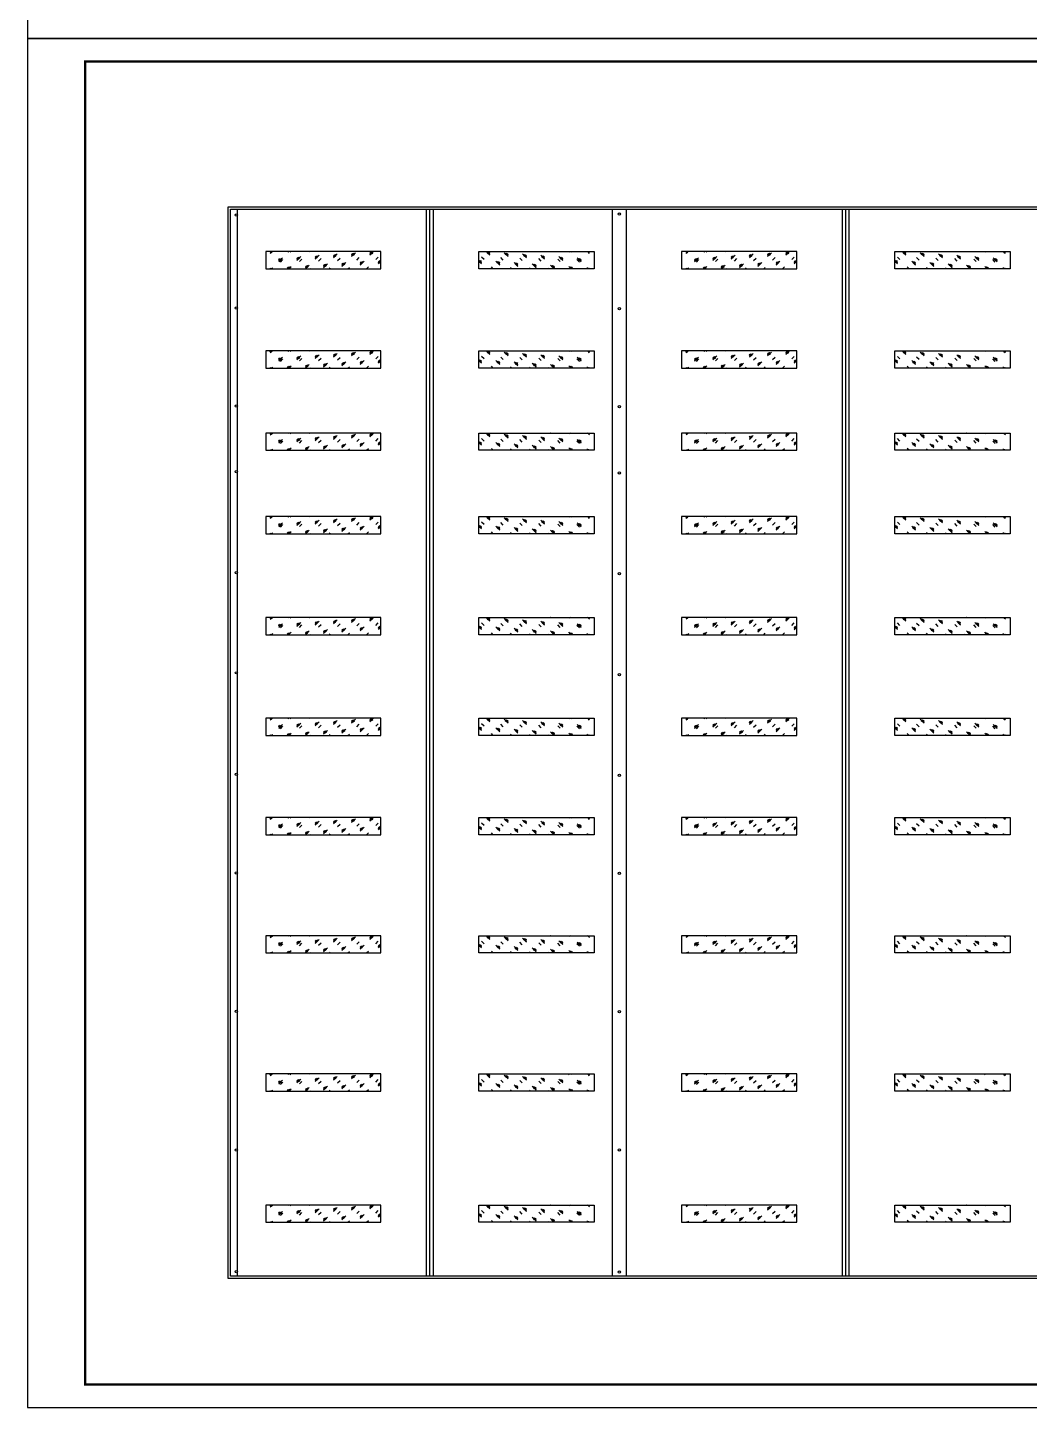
# Model space of a CAD drawing. Extents: x 69728788 to 150676229, y 20333219 to 43663798.
# Drawn here: x 75219157 to 75306105, y 20446366 to 20566116 of the extents above; entities that cross this region are included whole.
import ezdxf

# ---------------------------------------------------------------- set-up
doc = ezdxf.new("R2010")
doc.units = 0
doc.header["$LTSCALE"] = 1000
doc.header["$MEASUREMENT"] = 0
doc.layers.get('0').update_dxf_attribs({"linetype": 'CONTINUOUS'})
for name, color, linetype in [('PUB_TITLE', 4, 'CONTINUOUS'), ('亮瓦', 20, 'CONTINUOUS'), ('雨水管', 6, 'CONTINUOUS')]:
    doc.layers.add(name, color=color, linetype=linetype)

msp = doc.modelspace()

# ---------------------------------------------------------------- hatches: boundary and pattern name
at = {"layer": '亮瓦'}
h = msp.add_hatch(dxfattribs=at)
h.set_pattern_fill('玻璃1', color=253, scale=150, angle=1440, style=0)
h.set_pattern_definition([(45, (21172.7, 94075.9), (-734.825367, 734.825367), [336, -864]), (45, (21316.7, 94135.9), (-734.825367, 734.825367), [144, -1056]), (45, (21172.7, 94135.9), (-734.825367, 734.825367), [240, -960]), (45, (21244.7, 94075.9), (806.10173, -806.10173), [300, -900]), (45, (21172.7, 94015.9), (-734.825367, 734.825367), [480, -720]), (45, (21172.7, 94195.9), (-734.825367, 734.825367), [120, -1080])])
h.paths.add_polyline_path([(75249823.5, 20545178.7), (75249823.5, 20546678.7), (75239823.5, 20546678.7), (75239823.5, 20545178.7)])
h = msp.add_hatch(dxfattribs=at)
h.set_pattern_fill('玻璃1', color=253, scale=150, angle=1440, style=0)
h.set_pattern_definition([(135, (150486974.3, 94075.9), (734.825367, 734.825367), [336, -864]), (135, (150486830.3, 94135.9), (734.825367, 734.825367), [144, -1056]), (135, (150486974.3, 94135.9), (734.825367, 734.825367), [240, -960]), (135, (150486902.3, 94075.9), (-806.10173, -806.10173), [300, -900]), (135, (150486974.3, 94015.9), (734.825367, 734.825367), [480, -720]), (135, (150486974.3, 94195.9), (734.825367, 734.825367), [120, -1080])])
h.paths.add_polyline_path([(75258323.5, 20545178.7), (75258323.5, 20546678.7), (75268323.5, 20546678.7), (75268323.5, 20545178.7)])
h = msp.add_hatch(dxfattribs=at)
h.set_pattern_fill('玻璃1', color=253, scale=150, angle=1440, style=0)
h.set_pattern_definition([(45, (57272.7, 94075.9), (-734.825367, 734.825367), [336, -864]), (45, (57416.7, 94135.9), (-734.825367, 734.825367), [144, -1056]), (45, (57272.7, 94135.9), (-734.825367, 734.825367), [240, -960]), (45, (57344.7, 94075.9), (806.10173, -806.10173), [300, -900]), (45, (57272.7, 94015.9), (-734.825367, 734.825367), [480, -720]), (45, (57272.7, 94195.9), (-734.825367, 734.825367), [120, -1080])])
h.paths.add_polyline_path([(75285923.5, 20545178.7), (75285923.5, 20546678.7), (75275923.5, 20546678.7), (75275923.5, 20545178.7)])
h = msp.add_hatch(dxfattribs=at)
h.set_pattern_fill('玻璃1', color=253, scale=150, angle=1440, style=0)
h.set_pattern_definition([(135, (150523074.3, 94075.9), (734.825367, 734.825367), [336, -864]), (135, (150522930.3, 94135.9), (734.825367, 734.825367), [144, -1056]), (135, (150523074.3, 94135.9), (734.825367, 734.825367), [240, -960]), (135, (150523002.3, 94075.9), (-806.10173, -806.10173), [300, -900]), (135, (150523074.3, 94015.9), (734.825367, 734.825367), [480, -720]), (135, (150523074.3, 94195.9), (734.825367, 734.825367), [120, -1080])])
h.paths.add_polyline_path([(75294423.5, 20545178.7), (75294423.5, 20546678.7), (75304423.5, 20546678.7), (75304423.5, 20545178.7)])
h = msp.add_hatch(dxfattribs=at)
h.set_pattern_fill('玻璃1', color=253, scale=150, angle=1440, style=0)
h.set_pattern_definition([(45, (21172.7, 85450.9), (-734.825367, 734.825367), [336, -864]), (45, (21316.7, 85510.9), (-734.825367, 734.825367), [144, -1056]), (45, (21172.7, 85510.9), (-734.825367, 734.825367), [240, -960]), (45, (21244.7, 85450.9), (806.10173, -806.10173), [300, -900]), (45, (21172.7, 85390.9), (-734.825367, 734.825367), [480, -720]), (45, (21172.7, 85570.9), (-734.825367, 734.825367), [120, -1080])])
h.paths.add_polyline_path([(75249823.5, 20536553.7), (75249823.5, 20538053.7), (75239823.5, 20538053.7), (75239823.5, 20536553.7)])
h = msp.add_hatch(dxfattribs=at)
h.set_pattern_fill('玻璃1', color=253, scale=150, angle=1440, style=0)
h.set_pattern_definition([(135, (150486974.3, 85450.9), (734.825367, 734.825367), [336, -864]), (135, (150486830.3, 85510.9), (734.825367, 734.825367), [144, -1056]), (135, (150486974.3, 85510.9), (734.825367, 734.825367), [240, -960]), (135, (150486902.3, 85450.9), (-806.10173, -806.10173), [300, -900]), (135, (150486974.3, 85390.9), (734.825367, 734.825367), [480, -720]), (135, (150486974.3, 85570.9), (734.825367, 734.825367), [120, -1080])])
h.paths.add_polyline_path([(75258323.5, 20536553.7), (75258323.5, 20538053.7), (75268323.5, 20538053.7), (75268323.5, 20536553.7)])
h = msp.add_hatch(dxfattribs=at)
h.set_pattern_fill('玻璃1', color=253, scale=150, angle=1440, style=0)
h.set_pattern_definition([(45, (57272.7, 85450.9), (-734.825367, 734.825367), [336, -864]), (45, (57416.7, 85510.9), (-734.825367, 734.825367), [144, -1056]), (45, (57272.7, 85510.9), (-734.825367, 734.825367), [240, -960]), (45, (57344.7, 85450.9), (806.10173, -806.10173), [300, -900]), (45, (57272.7, 85390.9), (-734.825367, 734.825367), [480, -720]), (45, (57272.7, 85570.9), (-734.825367, 734.825367), [120, -1080])])
h.paths.add_polyline_path([(75285923.5, 20536553.7), (75285923.5, 20538053.7), (75275923.5, 20538053.7), (75275923.5, 20536553.7)])
h = msp.add_hatch(dxfattribs=at)
h.set_pattern_fill('玻璃1', color=253, scale=150, angle=1440, style=0)
h.set_pattern_definition([(135, (150523074.3, 85450.9), (734.825367, 734.825367), [336, -864]), (135, (150522930.3, 85510.9), (734.825367, 734.825367), [144, -1056]), (135, (150523074.3, 85510.9), (734.825367, 734.825367), [240, -960]), (135, (150523002.3, 85450.9), (-806.10173, -806.10173), [300, -900]), (135, (150523074.3, 85390.9), (734.825367, 734.825367), [480, -720]), (135, (150523074.3, 85570.9), (734.825367, 734.825367), [120, -1080])])
h.paths.add_polyline_path([(75294423.5, 20536553.7), (75294423.5, 20538053.7), (75304423.5, 20538053.7), (75304423.5, 20536553.7)])
h = msp.add_hatch(dxfattribs=at)
h.set_pattern_fill('玻璃1', color=253, scale=150, angle=1440, style=0)
h.set_pattern_definition([(45, (21172.7, 78325.9), (-734.825367, 734.825367), [336, -864]), (45, (21316.7, 78385.9), (-734.825367, 734.825367), [144, -1056]), (45, (21172.7, 78385.9), (-734.825367, 734.825367), [240, -960]), (45, (21244.7, 78325.9), (806.10173, -806.10173), [300, -900]), (45, (21172.7, 78265.9), (-734.825367, 734.825367), [480, -720]), (45, (21172.7, 78445.9), (-734.825367, 734.825367), [120, -1080])])
h.paths.add_polyline_path([(75249823.5, 20529428.7), (75249823.5, 20530928.7), (75239823.5, 20530928.7), (75239823.5, 20529428.7)])
h = msp.add_hatch(dxfattribs=at)
h.set_pattern_fill('玻璃1', color=253, scale=150, angle=1440, style=0)
h.set_pattern_definition([(135, (150486974.3, 78325.9), (734.825367, 734.825367), [336, -864]), (135, (150486830.3, 78385.9), (734.825367, 734.825367), [144, -1056]), (135, (150486974.3, 78385.9), (734.825367, 734.825367), [240, -960]), (135, (150486902.3, 78325.9), (-806.10173, -806.10173), [300, -900]), (135, (150486974.3, 78265.9), (734.825367, 734.825367), [480, -720]), (135, (150486974.3, 78445.9), (734.825367, 734.825367), [120, -1080])])
h.paths.add_polyline_path([(75258323.5, 20529428.7), (75258323.5, 20530928.7), (75268323.5, 20530928.7), (75268323.5, 20529428.7)])
h = msp.add_hatch(dxfattribs=at)
h.set_pattern_fill('玻璃1', color=253, scale=150, angle=1440, style=0)
h.set_pattern_definition([(45, (57272.7, 78325.9), (-734.825367, 734.825367), [336, -864]), (45, (57416.7, 78385.9), (-734.825367, 734.825367), [144, -1056]), (45, (57272.7, 78385.9), (-734.825367, 734.825367), [240, -960]), (45, (57344.7, 78325.9), (806.10173, -806.10173), [300, -900]), (45, (57272.7, 78265.9), (-734.825367, 734.825367), [480, -720]), (45, (57272.7, 78445.9), (-734.825367, 734.825367), [120, -1080])])
h.paths.add_polyline_path([(75285923.5, 20529428.7), (75285923.5, 20530928.7), (75275923.5, 20530928.7), (75275923.5, 20529428.7)])
h = msp.add_hatch(dxfattribs=at)
h.set_pattern_fill('玻璃1', color=253, scale=150, angle=1440, style=0)
h.set_pattern_definition([(135, (150523074.3, 78325.9), (734.825367, 734.825367), [336, -864]), (135, (150522930.3, 78385.9), (734.825367, 734.825367), [144, -1056]), (135, (150523074.3, 78385.9), (734.825367, 734.825367), [240, -960]), (135, (150523002.3, 78325.9), (-806.10173, -806.10173), [300, -900]), (135, (150523074.3, 78265.9), (734.825367, 734.825367), [480, -720]), (135, (150523074.3, 78445.9), (734.825367, 734.825367), [120, -1080])])
h.paths.add_polyline_path([(75294423.5, 20529428.7), (75294423.5, 20530928.7), (75304423.5, 20530928.7), (75304423.5, 20529428.7)])
h = msp.add_hatch(dxfattribs=at)
h.set_pattern_fill('玻璃1', color=253, scale=150, angle=1440, style=0)
h.set_pattern_definition([(45, (21172.7, 71075.9), (-734.825367, 734.825367), [336, -864]), (45, (21316.7, 71135.9), (-734.825367, 734.825367), [144, -1056]), (45, (21172.7, 71135.9), (-734.825367, 734.825367), [240, -960]), (45, (21244.7, 71075.9), (806.10173, -806.10173), [300, -900]), (45, (21172.7, 71015.9), (-734.825367, 734.825367), [480, -720]), (45, (21172.7, 71195.9), (-734.825367, 734.825367), [120, -1080])])
h.paths.add_polyline_path([(75249823.5, 20522178.7), (75249823.5, 20523678.7), (75239823.5, 20523678.7), (75239823.5, 20522178.7)])
h = msp.add_hatch(dxfattribs=at)
h.set_pattern_fill('玻璃1', color=253, scale=150, angle=1440, style=0)
h.set_pattern_definition([(135, (150486974.3, 71075.9), (734.825367, 734.825367), [336, -864]), (135, (150486830.3, 71135.9), (734.825367, 734.825367), [144, -1056]), (135, (150486974.3, 71135.9), (734.825367, 734.825367), [240, -960]), (135, (150486902.3, 71075.9), (-806.10173, -806.10173), [300, -900]), (135, (150486974.3, 71015.9), (734.825367, 734.825367), [480, -720]), (135, (150486974.3, 71195.9), (734.825367, 734.825367), [120, -1080])])
h.paths.add_polyline_path([(75258323.5, 20522178.7), (75258323.5, 20523678.7), (75268323.5, 20523678.7), (75268323.5, 20522178.7)])
h = msp.add_hatch(dxfattribs=at)
h.set_pattern_fill('玻璃1', color=253, scale=150, angle=1440, style=0)
h.set_pattern_definition([(45, (57272.3, 71075.9), (-734.825367, 734.825367), [336, -864]), (45, (57416.3, 71135.9), (-734.825367, 734.825367), [144, -1056]), (45, (57272.3, 71135.9), (-734.825367, 734.825367), [240, -960]), (45, (57344.3, 71075.9), (806.10173, -806.10173), [300, -900]), (45, (57272.3, 71015.9), (-734.825367, 734.825367), [480, -720]), (45, (57272.3, 71195.9), (-734.825367, 734.825367), [120, -1080])])
h.paths.add_polyline_path([(75285923.1, 20522178.7), (75285923.1, 20523678.7), (75275923.1, 20523678.7), (75275923.1, 20522178.7)])
h = msp.add_hatch(dxfattribs=at)
h.set_pattern_fill('玻璃1', color=253, scale=150, angle=1440, style=0)
h.set_pattern_definition([(135, (150523073.9, 71075.9), (734.825367, 734.825367), [336, -864]), (135, (150522929.9, 71135.9), (734.825367, 734.825367), [144, -1056]), (135, (150523073.9, 71135.9), (734.825367, 734.825367), [240, -960]), (135, (150523001.9, 71075.9), (-806.10173, -806.10173), [300, -900]), (135, (150523073.9, 71015.9), (734.825367, 734.825367), [480, -720]), (135, (150523073.9, 71195.9), (734.825367, 734.825367), [120, -1080])])
h.paths.add_polyline_path([(75294423.1, 20522178.7), (75294423.1, 20523678.7), (75304423.1, 20523678.7), (75304423.1, 20522178.7)])
h = msp.add_hatch(dxfattribs=at)
h.set_pattern_fill('玻璃1', color=253, scale=150, angle=1440, style=0)
h.set_pattern_definition([(45, (21172.7, 62325.9), (-734.825367, 734.825367), [336, -864]), (45, (21316.7, 62385.9), (-734.825367, 734.825367), [144, -1056]), (45, (21172.7, 62385.9), (-734.825367, 734.825367), [240, -960]), (45, (21244.7, 62325.9), (806.10173, -806.10173), [300, -900]), (45, (21172.7, 62265.9), (-734.825367, 734.825367), [480, -720]), (45, (21172.7, 62445.9), (-734.825367, 734.825367), [120, -1080])])
h.paths.add_polyline_path([(75249823.5, 20513428.7), (75249823.5, 20514928.7), (75239823.5, 20514928.7), (75239823.5, 20513428.7)])
h = msp.add_hatch(dxfattribs=at)
h.set_pattern_fill('玻璃1', color=253, scale=150, angle=1440, style=0)
h.set_pattern_definition([(135, (150486974.3, 62325.9), (734.825367, 734.825367), [336, -864]), (135, (150486830.3, 62385.9), (734.825367, 734.825367), [144, -1056]), (135, (150486974.3, 62385.9), (734.825367, 734.825367), [240, -960]), (135, (150486902.3, 62325.9), (-806.10173, -806.10173), [300, -900]), (135, (150486974.3, 62265.9), (734.825367, 734.825367), [480, -720]), (135, (150486974.3, 62445.9), (734.825367, 734.825367), [120, -1080])])
h.paths.add_polyline_path([(75258323.5, 20513428.7), (75258323.5, 20514928.7), (75268323.5, 20514928.7), (75268323.5, 20513428.7)])
h = msp.add_hatch(dxfattribs=at)
h.set_pattern_fill('玻璃1', color=253, scale=150, angle=1440, style=0)
h.set_pattern_definition([(45, (57272.3, 62325.9), (-734.825367, 734.825367), [336, -864]), (45, (57416.3, 62385.9), (-734.825367, 734.825367), [144, -1056]), (45, (57272.3, 62385.9), (-734.825367, 734.825367), [240, -960]), (45, (57344.3, 62325.9), (806.10173, -806.10173), [300, -900]), (45, (57272.3, 62265.9), (-734.825367, 734.825367), [480, -720]), (45, (57272.3, 62445.9), (-734.825367, 734.825367), [120, -1080])])
h.paths.add_polyline_path([(75285923.1, 20513428.7), (75285923.1, 20514928.7), (75275923.1, 20514928.7), (75275923.1, 20513428.7)])
h = msp.add_hatch(dxfattribs=at)
h.set_pattern_fill('玻璃1', color=253, scale=150, angle=1440, style=0)
h.set_pattern_definition([(135, (150523073.9, 62325.9), (734.825367, 734.825367), [336, -864]), (135, (150522929.9, 62385.9), (734.825367, 734.825367), [144, -1056]), (135, (150523073.9, 62385.9), (734.825367, 734.825367), [240, -960]), (135, (150523001.9, 62325.9), (-806.10173, -806.10173), [300, -900]), (135, (150523073.9, 62265.9), (734.825367, 734.825367), [480, -720]), (135, (150523073.9, 62445.9), (734.825367, 734.825367), [120, -1080])])
h.paths.add_polyline_path([(75294423.1, 20513428.7), (75294423.1, 20514928.7), (75304423.1, 20514928.7), (75304423.1, 20513428.7)])
h = msp.add_hatch(dxfattribs=at)
h.set_pattern_fill('玻璃1', color=253, scale=150, angle=1440, style=0)
h.set_pattern_definition([(45, (21172.7, 53575.9), (-734.825367, 734.825367), [336, -864]), (45, (21316.7, 53635.9), (-734.825367, 734.825367), [144, -1056]), (45, (21172.7, 53635.9), (-734.825367, 734.825367), [240, -960]), (45, (21244.7, 53575.9), (806.10173, -806.10173), [300, -900]), (45, (21172.7, 53515.9), (-734.825367, 734.825367), [480, -720]), (45, (21172.7, 53695.9), (-734.825367, 734.825367), [120, -1080])])
h.paths.add_polyline_path([(75249823.5, 20504678.7), (75249823.5, 20506178.7), (75239823.5, 20506178.7), (75239823.5, 20504678.7)])
h = msp.add_hatch(dxfattribs=at)
h.set_pattern_fill('玻璃1', color=253, scale=150, angle=1440, style=0)
h.set_pattern_definition([(135, (150486974.3, 53575.9), (734.825367, 734.825367), [336, -864]), (135, (150486830.3, 53635.9), (734.825367, 734.825367), [144, -1056]), (135, (150486974.3, 53635.9), (734.825367, 734.825367), [240, -960]), (135, (150486902.3, 53575.9), (-806.10173, -806.10173), [300, -900]), (135, (150486974.3, 53515.9), (734.825367, 734.825367), [480, -720]), (135, (150486974.3, 53695.9), (734.825367, 734.825367), [120, -1080])])
h.paths.add_polyline_path([(75258323.5, 20504678.7), (75258323.5, 20506178.7), (75268323.5, 20506178.7), (75268323.5, 20504678.7)])
h = msp.add_hatch(dxfattribs=at)
h.set_pattern_fill('玻璃1', color=253, scale=150, angle=1440, style=0)
h.set_pattern_definition([(45, (57272.7, 53575.9), (-734.825367, 734.825367), [336, -864]), (45, (57416.7, 53635.9), (-734.825367, 734.825367), [144, -1056]), (45, (57272.7, 53635.9), (-734.825367, 734.825367), [240, -960]), (45, (57344.7, 53575.9), (806.10173, -806.10173), [300, -900]), (45, (57272.7, 53515.9), (-734.825367, 734.825367), [480, -720]), (45, (57272.7, 53695.9), (-734.825367, 734.825367), [120, -1080])])
h.paths.add_polyline_path([(75285923.5, 20504678.7), (75285923.5, 20506178.7), (75275923.5, 20506178.7), (75275923.5, 20504678.7)])
h = msp.add_hatch(dxfattribs=at)
h.set_pattern_fill('玻璃1', color=253, scale=150, angle=1440, style=0)
h.set_pattern_definition([(135, (150523074.3, 53575.9), (734.825367, 734.825367), [336, -864]), (135, (150522930.3, 53635.9), (734.825367, 734.825367), [144, -1056]), (135, (150523074.3, 53635.9), (734.825367, 734.825367), [240, -960]), (135, (150523002.3, 53575.9), (-806.10173, -806.10173), [300, -900]), (135, (150523074.3, 53515.9), (734.825367, 734.825367), [480, -720]), (135, (150523074.3, 53695.9), (734.825367, 734.825367), [120, -1080])])
h.paths.add_polyline_path([(75294423.5, 20504678.7), (75294423.5, 20506178.7), (75304423.5, 20506178.7), (75304423.5, 20504678.7)])
h = msp.add_hatch(dxfattribs=at)
h.set_pattern_fill('玻璃1', color=253, scale=150, angle=1440, style=0)
h.set_pattern_definition([(45, (21172.7, 44950.9), (-734.825367, 734.825367), [336, -864]), (45, (21316.7, 45010.9), (-734.825367, 734.825367), [144, -1056]), (45, (21172.7, 45010.9), (-734.825367, 734.825367), [240, -960]), (45, (21244.7, 44950.9), (806.10173, -806.10173), [300, -900]), (45, (21172.7, 44890.9), (-734.825367, 734.825367), [480, -720]), (45, (21172.7, 45070.9), (-734.825367, 734.825367), [120, -1080])])
h.paths.add_polyline_path([(75249823.5, 20496053.7), (75249823.5, 20497553.7), (75239823.5, 20497553.7), (75239823.5, 20496053.7)])
h = msp.add_hatch(dxfattribs=at)
h.set_pattern_fill('玻璃1', color=253, scale=150, angle=1440, style=0)
h.set_pattern_definition([(135, (150486974.3, 44950.9), (734.825367, 734.825367), [336, -864]), (135, (150486830.3, 45010.9), (734.825367, 734.825367), [144, -1056]), (135, (150486974.3, 45010.9), (734.825367, 734.825367), [240, -960]), (135, (150486902.3, 44950.9), (-806.10173, -806.10173), [300, -900]), (135, (150486974.3, 44890.9), (734.825367, 734.825367), [480, -720]), (135, (150486974.3, 45070.9), (734.825367, 734.825367), [120, -1080])])
h.paths.add_polyline_path([(75258323.5, 20496053.7), (75258323.5, 20497553.7), (75268323.5, 20497553.7), (75268323.5, 20496053.7)])
h = msp.add_hatch(dxfattribs=at)
h.set_pattern_fill('玻璃1', color=253, scale=150, angle=1440, style=0)
h.set_pattern_definition([(45, (57272.3, 44950.9), (-734.825367, 734.825367), [336, -864]), (45, (57416.3, 45010.9), (-734.825367, 734.825367), [144, -1056]), (45, (57272.3, 45010.9), (-734.825367, 734.825367), [240, -960]), (45, (57344.3, 44950.9), (806.10173, -806.10173), [300, -900]), (45, (57272.3, 44890.9), (-734.825367, 734.825367), [480, -720]), (45, (57272.3, 45070.9), (-734.825367, 734.825367), [120, -1080])])
h.paths.add_polyline_path([(75285923.1, 20496053.7), (75285923.1, 20497553.7), (75275923.1, 20497553.7), (75275923.1, 20496053.7)])
h = msp.add_hatch(dxfattribs=at)
h.set_pattern_fill('玻璃1', color=253, scale=150, angle=1440, style=0)
h.set_pattern_definition([(135, (150523073.9, 44950.9), (734.825367, 734.825367), [336, -864]), (135, (150522929.9, 45010.9), (734.825367, 734.825367), [144, -1056]), (135, (150523073.9, 45010.9), (734.825367, 734.825367), [240, -960]), (135, (150523001.9, 44950.9), (-806.10173, -806.10173), [300, -900]), (135, (150523073.9, 44890.9), (734.825367, 734.825367), [480, -720]), (135, (150523073.9, 45070.9), (734.825367, 734.825367), [120, -1080])])
h.paths.add_polyline_path([(75294423.1, 20496053.7), (75294423.1, 20497553.7), (75304423.1, 20497553.7), (75304423.1, 20496053.7)])
h = msp.add_hatch(dxfattribs=at)
h.set_pattern_fill('玻璃1', color=253, scale=150, angle=1440, style=0)
h.set_pattern_definition([(45, (21172.7, 34700.9), (-734.825367, 734.825367), [336, -864]), (45, (21316.7, 34760.9), (-734.825367, 734.825367), [144, -1056]), (45, (21172.7, 34760.9), (-734.825367, 734.825367), [240, -960]), (45, (21244.7, 34700.9), (806.10173, -806.10173), [300, -900]), (45, (21172.7, 34640.9), (-734.825367, 734.825367), [480, -720]), (45, (21172.7, 34820.9), (-734.825367, 734.825367), [120, -1080])])
h.paths.add_polyline_path([(75249823.5, 20485803.7), (75249823.5, 20487303.7), (75239823.5, 20487303.7), (75239823.5, 20485803.7)])
h = msp.add_hatch(dxfattribs=at)
h.set_pattern_fill('玻璃1', color=253, scale=150, angle=1440, style=0)
h.set_pattern_definition([(135, (150486974.3, 34700.9), (734.825367, 734.825367), [336, -864]), (135, (150486830.3, 34760.9), (734.825367, 734.825367), [144, -1056]), (135, (150486974.3, 34760.9), (734.825367, 734.825367), [240, -960]), (135, (150486902.3, 34700.9), (-806.10173, -806.10173), [300, -900]), (135, (150486974.3, 34640.9), (734.825367, 734.825367), [480, -720]), (135, (150486974.3, 34820.9), (734.825367, 734.825367), [120, -1080])])
h.paths.add_polyline_path([(75258323.5, 20485803.7), (75258323.5, 20487303.7), (75268323.5, 20487303.7), (75268323.5, 20485803.7)])
h = msp.add_hatch(dxfattribs=at)
h.set_pattern_fill('玻璃1', color=253, scale=150, angle=1440, style=0)
h.set_pattern_definition([(45, (57272.7, 34700.9), (-734.825367, 734.825367), [336, -864]), (45, (57416.7, 34760.9), (-734.825367, 734.825367), [144, -1056]), (45, (57272.7, 34760.9), (-734.825367, 734.825367), [240, -960]), (45, (57344.7, 34700.9), (806.10173, -806.10173), [300, -900]), (45, (57272.7, 34640.9), (-734.825367, 734.825367), [480, -720]), (45, (57272.7, 34820.9), (-734.825367, 734.825367), [120, -1080])])
h.paths.add_polyline_path([(75285923.5, 20485803.7), (75285923.5, 20487303.7), (75275923.5, 20487303.7), (75275923.5, 20485803.7)])
h = msp.add_hatch(dxfattribs=at)
h.set_pattern_fill('玻璃1', color=253, scale=150, angle=1440, style=0)
h.set_pattern_definition([(135, (150523074.3, 34700.9), (734.825367, 734.825367), [336, -864]), (135, (150522930.3, 34760.9), (734.825367, 734.825367), [144, -1056]), (135, (150523074.3, 34760.9), (734.825367, 734.825367), [240, -960]), (135, (150523002.3, 34700.9), (-806.10173, -806.10173), [300, -900]), (135, (150523074.3, 34640.9), (734.825367, 734.825367), [480, -720]), (135, (150523074.3, 34820.9), (734.825367, 734.825367), [120, -1080])])
h.paths.add_polyline_path([(75294423.5, 20485803.7), (75294423.5, 20487303.7), (75304423.5, 20487303.7), (75304423.5, 20485803.7)])
h = msp.add_hatch(dxfattribs=at)
h.set_pattern_fill('玻璃1', color=253, scale=150, angle=1440, style=0)
h.set_pattern_definition([(45, (21172.7, 22700.9), (-734.825367, 734.825367), [336, -864]), (45, (21316.7, 22760.9), (-734.825367, 734.825367), [144, -1056]), (45, (21172.7, 22760.9), (-734.825367, 734.825367), [240, -960]), (45, (21244.7, 22700.9), (806.10173, -806.10173), [300, -900]), (45, (21172.7, 22640.9), (-734.825367, 734.825367), [480, -720]), (45, (21172.7, 22820.9), (-734.825367, 734.825367), [120, -1080])])
h.paths.add_polyline_path([(75249823.5, 20473803.7), (75249823.5, 20475303.7), (75239823.5, 20475303.7), (75239823.5, 20473803.7)])
h = msp.add_hatch(dxfattribs=at)
h.set_pattern_fill('玻璃1', color=253, scale=150, angle=1440, style=0)
h.set_pattern_definition([(135, (150486974.3, 22700.9), (734.825367, 734.825367), [336, -864]), (135, (150486830.3, 22760.9), (734.825367, 734.825367), [144, -1056]), (135, (150486974.3, 22760.9), (734.825367, 734.825367), [240, -960]), (135, (150486902.3, 22700.9), (-806.10173, -806.10173), [300, -900]), (135, (150486974.3, 22640.9), (734.825367, 734.825367), [480, -720]), (135, (150486974.3, 22820.9), (734.825367, 734.825367), [120, -1080])])
h.paths.add_polyline_path([(75258323.5, 20473803.7), (75258323.5, 20475303.7), (75268323.5, 20475303.7), (75268323.5, 20473803.7)])
h = msp.add_hatch(dxfattribs=at)
h.set_pattern_fill('玻璃1', color=253, scale=150, angle=1440, style=0)
h.set_pattern_definition([(45, (57272.7, 22700.9), (-734.825367, 734.825367), [336, -864]), (45, (57416.7, 22760.9), (-734.825367, 734.825367), [144, -1056]), (45, (57272.7, 22760.9), (-734.825367, 734.825367), [240, -960]), (45, (57344.7, 22700.9), (806.10173, -806.10173), [300, -900]), (45, (57272.7, 22640.9), (-734.825367, 734.825367), [480, -720]), (45, (57272.7, 22820.9), (-734.825367, 734.825367), [120, -1080])])
h.paths.add_polyline_path([(75285923.5, 20473803.7), (75285923.5, 20475303.7), (75275923.5, 20475303.7), (75275923.5, 20473803.7)])
h = msp.add_hatch(dxfattribs=at)
h.set_pattern_fill('玻璃1', color=253, scale=150, angle=1440, style=0)
h.set_pattern_definition([(135, (150523074.3, 22700.9), (734.825367, 734.825367), [336, -864]), (135, (150522930.3, 22760.9), (734.825367, 734.825367), [144, -1056]), (135, (150523074.3, 22760.9), (734.825367, 734.825367), [240, -960]), (135, (150523002.3, 22700.9), (-806.10173, -806.10173), [300, -900]), (135, (150523074.3, 22640.9), (734.825367, 734.825367), [480, -720]), (135, (150523074.3, 22820.9), (734.825367, 734.825367), [120, -1080])])
h.paths.add_polyline_path([(75294423.5, 20473803.7), (75294423.5, 20475303.7), (75304423.5, 20475303.7), (75304423.5, 20473803.7)])
h = msp.add_hatch(dxfattribs=at)
h.set_pattern_fill('玻璃1', color=253, scale=150, angle=1440, style=0)
h.set_pattern_definition([(45, (21172.7, 11325.9), (-734.825367, 734.825367), [336, -864]), (45, (21316.7, 11385.9), (-734.825367, 734.825367), [144, -1056]), (45, (21172.7, 11385.9), (-734.825367, 734.825367), [240, -960]), (45, (21244.7, 11325.9), (806.10173, -806.10173), [300, -900]), (45, (21172.7, 11265.9), (-734.825367, 734.825367), [480, -720]), (45, (21172.7, 11445.9), (-734.825367, 734.825367), [120, -1080])])
h.paths.add_polyline_path([(75249823.5, 20462428.7), (75249823.5, 20463928.7), (75239823.5, 20463928.7), (75239823.5, 20462428.7)])
h = msp.add_hatch(dxfattribs=at)
h.set_pattern_fill('玻璃1', color=253, scale=150, angle=1440, style=0)
h.set_pattern_definition([(135, (150486974.3, 11325.9), (734.825367, 734.825367), [336, -864]), (135, (150486830.3, 11385.9), (734.825367, 734.825367), [144, -1056]), (135, (150486974.3, 11385.9), (734.825367, 734.825367), [240, -960]), (135, (150486902.3, 11325.9), (-806.10173, -806.10173), [300, -900]), (135, (150486974.3, 11265.9), (734.825367, 734.825367), [480, -720]), (135, (150486974.3, 11445.9), (734.825367, 734.825367), [120, -1080])])
h.paths.add_polyline_path([(75258323.5, 20462428.7), (75258323.5, 20463928.7), (75268323.5, 20463928.7), (75268323.5, 20462428.7)])
h = msp.add_hatch(dxfattribs=at)
h.set_pattern_fill('玻璃1', color=253, scale=150, angle=1440, style=0)
h.set_pattern_definition([(45, (57272.7, 11325.9), (-734.825367, 734.825367), [336, -864]), (45, (57416.7, 11385.9), (-734.825367, 734.825367), [144, -1056]), (45, (57272.7, 11385.9), (-734.825367, 734.825367), [240, -960]), (45, (57344.7, 11325.9), (806.10173, -806.10173), [300, -900]), (45, (57272.7, 11265.9), (-734.825367, 734.825367), [480, -720]), (45, (57272.7, 11445.9), (-734.825367, 734.825367), [120, -1080])])
h.paths.add_polyline_path([(75285923.5, 20462428.7), (75285923.5, 20463928.7), (75275923.5, 20463928.7), (75275923.5, 20462428.7)])
h = msp.add_hatch(dxfattribs=at)
h.set_pattern_fill('玻璃1', color=253, scale=150, angle=1440, style=0)
h.set_pattern_definition([(135, (150523074.3, 11325.9), (734.825367, 734.825367), [336, -864]), (135, (150522930.3, 11385.9), (734.825367, 734.825367), [144, -1056]), (135, (150523074.3, 11385.9), (734.825367, 734.825367), [240, -960]), (135, (150523002.3, 11325.9), (-806.10173, -806.10173), [300, -900]), (135, (150523074.3, 11265.9), (734.825367, 734.825367), [480, -720]), (135, (150523074.3, 11445.9), (734.825367, 734.825367), [120, -1080])])
h.paths.add_polyline_path([(75294423.5, 20462428.7), (75294423.5, 20463928.7), (75304423.5, 20463928.7), (75304423.5, 20462428.7)])

# ---------------------------------------------------------------- linework, layer by layer
at = {"color": 253}
for p, q in [((75236773.5, 20550353.7), (75309873.5, 20550353.7)), ((75236773.5, 20457753.7), (75236773.5, 20550353.7)), ((75237373.5, 20457753.7), (75237373.5, 20550353.7)), ((75253773.5, 20457753.7), (75253773.5, 20550353.7)), ((75254073.5, 20457753.7), (75254073.5, 20550353.7)), ((75254373.5, 20457753.7), (75254373.5, 20550353.7)), ((75269923.1, 20457753.7), (75269923.1, 20550353.7)), ((75271123.1, 20457753.7), (75271123.1, 20550353.7)), ((75289873.1, 20457753.7), (75289873.1, 20550353.7)), ((75290173.1, 20457753.7), (75290173.1, 20550353.7)), ((75290173.5, 20457753.7), (75290173.5, 20550353.7)), ((75290473.1, 20457753.7), (75290473.1, 20550353.7)), ((75342973.5, 20457753.7), (75236773.5, 20457753.7))]:
    msp.add_line(p, q, dxfattribs=at)
msp.add_lwpolyline([(75236573.5, 20550553.7), (75310073.5, 20550553.7), (75310073.5, 20492978.7), (75343173.5, 20492978.7), (75343173.5, 20457553.7), (75236573.5, 20457553.7), (75236573.5, 20550553.7)], dxfattribs=at)
for points in [[(75249823.5, 20545178.7), (75249823.5, 20546678.7), (75239823.5, 20546678.7), (75239823.5, 20545178.7)], [(75258323.5, 20545178.7), (75258323.5, 20546678.7), (75268323.5, 20546678.7), (75268323.5, 20545178.7)], [(75285923.5, 20545178.7), (75285923.5, 20546678.7), (75275923.5, 20546678.7), (75275923.5, 20545178.7)], [(75294423.5, 20545178.7), (75294423.5, 20546678.7), (75304423.5, 20546678.7), (75304423.5, 20545178.7)], [(75249823.5, 20536553.7), (75249823.5, 20538053.7), (75239823.5, 20538053.7), (75239823.5, 20536553.7)], [(75258323.5, 20536553.7), (75258323.5, 20538053.7), (75268323.5, 20538053.7), (75268323.5, 20536553.7)], [(75285923.5, 20536553.7), (75285923.5, 20538053.7), (75275923.5, 20538053.7), (75275923.5, 20536553.7)], [(75294423.5, 20536553.7), (75294423.5, 20538053.7), (75304423.5, 20538053.7), (75304423.5, 20536553.7)], [(75249823.5, 20529428.7), (75249823.5, 20530928.7), (75239823.5, 20530928.7), (75239823.5, 20529428.7)], [(75258323.5, 20529428.7), (75258323.5, 20530928.7), (75268323.5, 20530928.7), (75268323.5, 20529428.7)], [(75285923.5, 20529428.7), (75285923.5, 20530928.7), (75275923.5, 20530928.7), (75275923.5, 20529428.7)], [(75294423.5, 20529428.7), (75294423.5, 20530928.7), (75304423.5, 20530928.7), (75304423.5, 20529428.7)], [(75249823.5, 20522178.7), (75249823.5, 20523678.7), (75239823.5, 20523678.7), (75239823.5, 20522178.7)], [(75258323.5, 20522178.7), (75258323.5, 20523678.7), (75268323.5, 20523678.7), (75268323.5, 20522178.7)], [(75285923.1, 20522178.7), (75285923.1, 20523678.7), (75275923.1, 20523678.7), (75275923.1, 20522178.7)], [(75294423.1, 20522178.7), (75294423.1, 20523678.7), (75304423.1, 20523678.7), (75304423.1, 20522178.7)], [(75249823.5, 20513428.7), (75249823.5, 20514928.7), (75239823.5, 20514928.7), (75239823.5, 20513428.7)], [(75258323.5, 20513428.7), (75258323.5, 20514928.7), (75268323.5, 20514928.7), (75268323.5, 20513428.7)], [(75285923.1, 20513428.7), (75285923.1, 20514928.7), (75275923.1, 20514928.7), (75275923.1, 20513428.7)], [(75294423.1, 20513428.7), (75294423.1, 20514928.7), (75304423.1, 20514928.7), (75304423.1, 20513428.7)], [(75249823.5, 20504678.7), (75249823.5, 20506178.7), (75239823.5, 20506178.7), (75239823.5, 20504678.7)], [(75258323.5, 20504678.7), (75258323.5, 20506178.7), (75268323.5, 20506178.7), (75268323.5, 20504678.7)], [(75285923.5, 20504678.7), (75285923.5, 20506178.7), (75275923.5, 20506178.7), (75275923.5, 20504678.7)], [(75294423.5, 20504678.7), (75294423.5, 20506178.7), (75304423.5, 20506178.7), (75304423.5, 20504678.7)], [(75249823.5, 20496053.7), (75249823.5, 20497553.7), (75239823.5, 20497553.7), (75239823.5, 20496053.7)], [(75258323.5, 20496053.7), (75258323.5, 20497553.7), (75268323.5, 20497553.7), (75268323.5, 20496053.7)], [(75285923.1, 20496053.7), (75285923.1, 20497553.7), (75275923.1, 20497553.7), (75275923.1, 20496053.7)], [(75294423.1, 20496053.7), (75294423.1, 20497553.7), (75304423.1, 20497553.7), (75304423.1, 20496053.7)], [(75249823.5, 20485803.7), (75249823.5, 20487303.7), (75239823.5, 20487303.7), (75239823.5, 20485803.7)], [(75258323.5, 20485803.7), (75258323.5, 20487303.7), (75268323.5, 20487303.7), (75268323.5, 20485803.7)], [(75285923.5, 20485803.7), (75285923.5, 20487303.7), (75275923.5, 20487303.7), (75275923.5, 20485803.7)], [(75294423.5, 20485803.7), (75294423.5, 20487303.7), (75304423.5, 20487303.7), (75304423.5, 20485803.7)], [(75249823.5, 20473803.7), (75249823.5, 20475303.7), (75239823.5, 20475303.7), (75239823.5, 20473803.7)], [(75258323.5, 20473803.7), (75258323.5, 20475303.7), (75268323.5, 20475303.7), (75268323.5, 20473803.7)], [(75285923.5, 20473803.7), (75285923.5, 20475303.7), (75275923.5, 20475303.7), (75275923.5, 20473803.7)], [(75294423.5, 20473803.7), (75294423.5, 20475303.7), (75304423.5, 20475303.7), (75304423.5, 20473803.7)], [(75249823.5, 20462428.7), (75249823.5, 20463928.7), (75239823.5, 20463928.7), (75239823.5, 20462428.7)], [(75258323.5, 20462428.7), (75258323.5, 20463928.7), (75268323.5, 20463928.7), (75268323.5, 20462428.7)], [(75285923.5, 20462428.7), (75285923.5, 20463928.7), (75275923.5, 20463928.7), (75275923.5, 20462428.7)], [(75294423.5, 20462428.7), (75294423.5, 20463928.7), (75304423.5, 20463928.7), (75304423.5, 20462428.7)]]:
    msp.add_lwpolyline(points, close=True, dxfattribs=at)
at = {"layer": 'PUB_TITLE'}
for points in [[(75219157.4, 20565166.1), (75387357.4, 20565166.1), (75387357.4, 20683966.1), (75219157.4, 20683966.1)], [(75219157.4, 20446366.1), (75387357.4, 20446366.1), (75387357.4, 20565166.1), (75219157.4, 20565166.1)]]:
    msp.add_lwpolyline(points, close=True, dxfattribs=at)
at = {"layer": 'PUB_TITLE', "const_width": 200}
msp.add_lwpolyline([(75224157.4, 20448366.1), (75385357.4, 20448366.1), (75385357.4, 20563166.1), (75224157.4, 20563166.1)], close=True, dxfattribs=at)
at = {"layer": '雨水管', "color": 253}
for centre in [(75237276.5, 20549843.1), (75270523.1, 20549926.1), (75237276.5, 20541771.5), (75270523.1, 20541713.4), (75237276.5, 20533274.4), (75270523.1, 20533213.4), (75237276.5, 20527574.7), (75270523.1, 20527463.4), (75237276.5, 20518812.4), (75270523.1, 20518713.4), (75237276.5, 20510116.6), (75270523.1, 20509963.4), (75270523.1, 20509963.4), (75237276.5, 20501314.1), (75270523.1, 20501213.4), (75237276.5, 20492749.5), (75270523.1, 20492713.4), (75237276.5, 20480746.4), (75270523.1, 20480713.4), (75237276.5, 20468703.9), (75270523.1, 20468713.4), (75237276.5, 20458153.5), (75270523.1, 20458115.4)]:
    msp.add_circle(centre, 100, dxfattribs=at)

doc.saveas('drawing.dxf')
